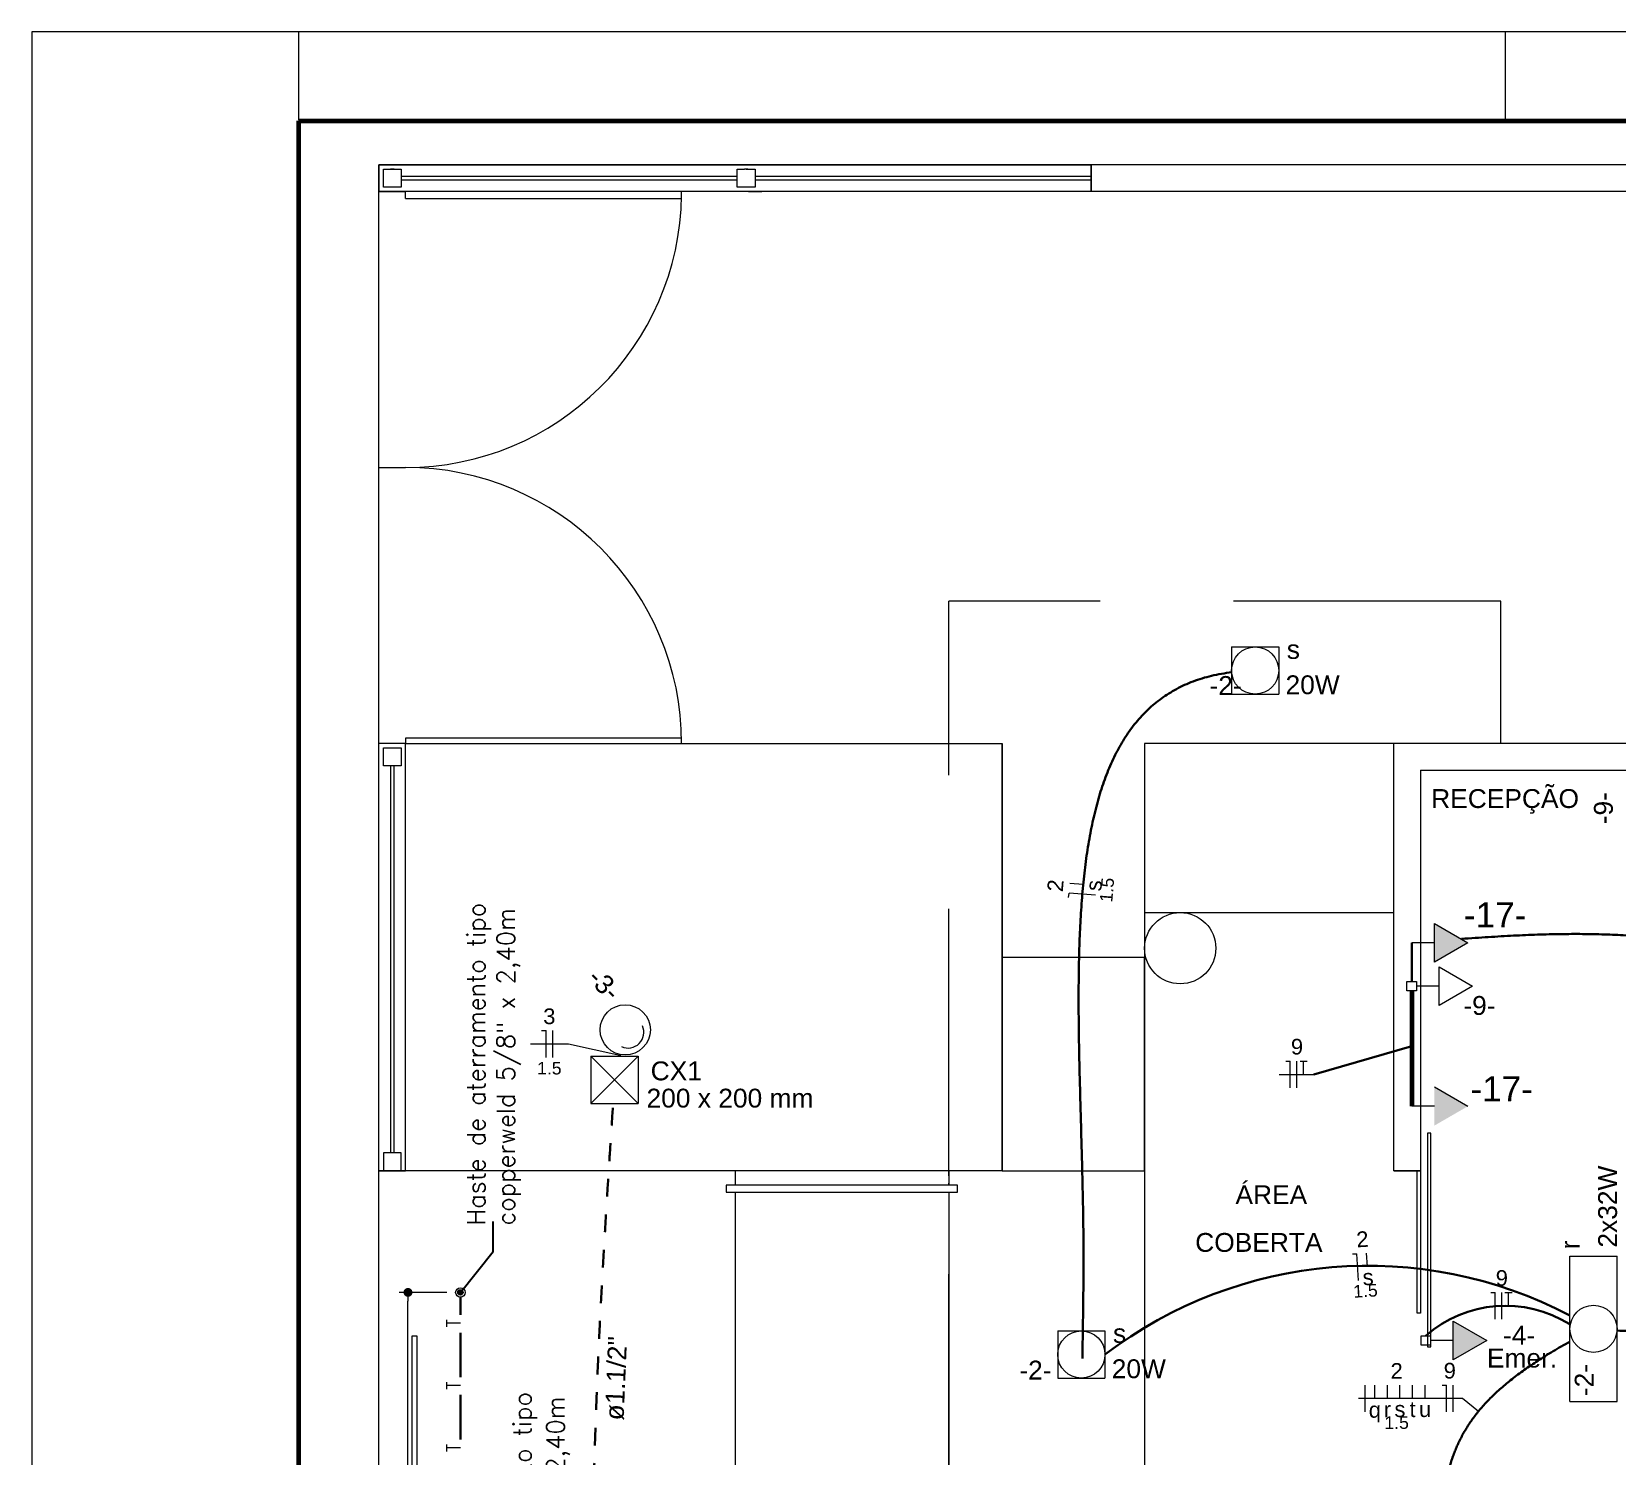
# Model space of a CAD drawing. Header units: millimetres. Extents: x 234.6 to 276.6, y 175.2 to 204.9.
# Drawn here: x 234.59 to 243.49, y 196.86 to 204.86 of the extents above; entities that cross this region are included whole.
import ezdxf

# ---------------------------------------------------------------- set-up
doc = ezdxf.new("R2010")
doc.units = ezdxf.units.MM
doc.header["$LTSCALE"] = 3
doc.header["$MEASUREMENT"] = 0
doc.linetypes.add('Dashed', pattern=[0.75, 0.5, -0.25])
doc.linetypes.add('DOT2', pattern=[3.175, 0, -3.175])
doc.layers.get('0').update_dxf_attribs({"color": 2})
for name, color, linetype, lineweight in [('CE-Condutos', 3, 'Continuous', 30), ('Cotas', 3, 'Continuous', 5), ('CROQUI', 1, 'Continuous', 13), ('EL-Condutos', 3, 'Continuous', 30), ('EL-Fios', 2, 'Continuous', 20), ('EL-Textos condutos', 2, 'Continuous', 20), ('EL-Textos fios', 2, 'Continuous', 20), ('EL-Textos pontos', 2, 'Continuous', 20), ('FOLHA EXTERNA', 2, 'Continuous', 20), ('Folha_padrão', 6, 'Continuous', 60), ('P-SIMBOL', 170, 'Continuous', 20), ('TEXTO', 3, 'Continuous', 30)]:
    doc.layers.add(name, color=color, linetype=linetype, lineweight=lineweight)
doc.layers.add('P-TEXTO', color=2, linetype='Continuous')
doc.styles.add('Arial', font='arial.ttf')
doc.styles.add('RomanS', font='RomanS')

# ---------------------------------------------------------------- blocks, each defined once
blk = doc.blocks.new('_DOT')
at = {"color": 0, "linetype": 'ByBlock', "lineweight": -2}
blk.add_line((-0.5, 0), (-1, 0), dxfattribs=at)
at = {"color": 0, "linetype": 'ByBlock', "const_width": 0.5}
blk.add_lwpolyline([(-0.25, 0, 1), (0.25, 0, 1)], format="xyb", close=True, dxfattribs=at)

msp = doc.modelspace()

# ---------------------------------------------------------------- hatches: boundary and pattern name
h = msp.add_hatch(color=256)
h.paths.add_polyline_path([(242.757, 197.5058), (242.7009, 197.5382, -0.038331), (242.5695, 197.512), (242.5695, 197.4963, -0.051076), (242.6833, 197.4632)])
h.paths.add_polyline_path([(242.5695, 197.614), (242.5695, 197.512, 0.038331), (242.7009, 197.5382)])
h.paths.add_polyline_path([(242.6833, 197.4632, 0.051076), (242.5695, 197.4963), (242.5695, 197.3975)])
at = {"layer": 'P-SIMBOL', "linetype": 'Continuous'}
for points in [[(242.4637, 199.6316), (242.6512, 199.7398), (242.4637, 199.8481)], [(242.4637, 198.7132), (242.6512, 198.8215), (242.4637, 198.9297)]]:
    msp.add_hatch(color=256, dxfattribs=at).paths.add_polyline_path(points)
at = {"layer": 'P-SIMBOL'}
msp.add_hatch(color=256, dxfattribs=at).paths.add_polyline_path([(236.9779, 197.7761, 1), (237.0079, 197.7761, 1)])

# ---------------------------------------------------------------- linework, layer by layer
msp.add_lwpolyline([(236.9929, 197.7761), (237.1777, 198.0059), (237.1777, 198.1747)])
at = {"layer": 'CE-Condutos', "color": 3}
msp.add_line((241.7863, 199.0004), (242.3357, 199.1599), dxfattribs=at)
at = {"layer": 'Cotas'}
for p, q in [((236.9179, 197.7761), (236.6489, 197.7761)), ((236.6989, 194.8261), (236.6989, 197.7261))]:
    msp.add_line(p, q, dxfattribs=at)
at = {"layer": 'CROQUI'}
for p, q in [((236.5357, 204.1092), (236.5357, 203.9592)), ((240.5357, 204.1092), (236.5357, 204.1092)), ((236.5357, 204.1092), (240.5357, 204.1092)), ((236.6857, 204.1092), (236.5357, 204.1092)), ((236.5357, 204.1092), (236.5357, 203.9592)), ((236.5357, 203.9592), (236.5357, 204.1092)), ((240.5357, 204.1092), (236.6857, 204.1092)), ((240.5357, 204.1092), (236.6857, 204.1092)), ((237.6167, 204.1092), (237.6917, 204.1092)), ((238.6857, 204.1092), (238.5357, 204.1092)), ((238.6107, 204.1092), (238.6857, 204.1092)), ((238.6107, 204.1092), (238.6857, 204.1092)), ((239.6042, 204.1092), (239.6792, 204.1092)), ((266.5357, 204.1092), (240.5357, 204.1092)), ((240.5357, 204.1092), (240.5357, 203.9592)), ((240.5357, 204.1092), (240.5357, 203.9592)), ((240.5357, 203.9592), (240.5357, 204.1092)), ((240.5357, 204.1092), (240.5357, 203.9592)), ((240.5357, 204.1092), (240.5357, 203.9592)), ((240.5357, 204.1092), (240.5357, 203.9592)), ((240.5357, 203.9592), (240.5357, 204.1092)), ((240.5357, 204.1092), (240.5357, 203.9592)), ((236.5357, 204.0342), (236.5357, 203.9592)), ((236.5607, 203.9842), (236.5607, 204.0842)), ((236.5607, 204.0842), (236.6607, 204.0842)), ((236.5607, 203.9842), (236.5607, 204.0842)), ((236.5607, 204.0842), (236.6607, 204.0842)), ((236.6207, 204.0842), (236.6007, 204.0842)), ((236.6107, 204.0842), (236.6607, 204.0842)), ((236.6607, 204.0842), (236.6607, 203.9842)), ((236.6607, 204.0842), (236.6607, 203.9842)), ((238.5482, 204.0442), (236.6607, 204.0442)), ((236.6607, 204.0242), (238.5482, 204.0242)), ((238.5482, 203.9842), (238.5482, 204.0842)), ((238.5482, 204.0842), (238.5882, 204.0842)), ((238.6082, 204.0842), (238.5882, 204.0842)), ((238.5982, 204.0842), (238.6482, 204.0842)), ((238.6482, 204.0842), (238.6482, 203.9842)), ((240.5357, 204.0442), (238.6482, 204.0442)), ((238.6482, 204.0242), (240.5357, 204.0242)), ((236.5357, 200.8592), (236.5357, 203.9592)), ((236.6857, 203.9592), (236.5357, 203.9592)), ((236.6857, 203.9592), (236.5357, 203.9592)), ((236.5357, 203.9592), (236.6857, 203.9592)), ((236.6857, 203.9592), (236.5357, 203.9592)), ((236.6607, 203.9842), (236.5607, 203.9842)), ((236.6607, 203.9842), (236.5607, 203.9842)), ((236.6107, 203.9592), (236.6007, 203.9592)), ((236.6107, 203.9592), (236.6207, 203.9592)), ((240.5357, 203.9592), (236.6857, 203.9592)), ((240.5357, 203.9592), (236.6857, 203.9592)), ((240.5357, 203.9592), (236.6857, 203.9592)), ((236.6857, 203.9192), (236.6857, 203.9592)), ((236.6857, 203.9192), (238.2357, 203.9192)), ((238.2357, 203.9192), (238.2357, 203.9592)), ((238.6857, 203.9592), (238.5357, 203.9592)), ((238.6482, 203.9842), (238.5482, 203.9842)), ((238.6107, 203.9592), (238.6857, 203.9592)), ((238.6107, 203.9592), (238.6857, 203.9592)), ((266.3857, 203.9592), (240.5357, 203.9592)), ((236.5357, 202.4092), (236.6857, 202.4092)), ((238.2357, 200.8892), (236.6857, 200.8892)), ((236.6857, 200.8892), (236.6857, 200.8592)), ((238.2357, 200.8592), (238.2357, 200.8892)), ((236.5357, 198.4592), (236.5357, 200.8592)), ((236.6857, 200.8592), (236.5357, 200.8592)), ((236.5607, 200.7342), (236.5607, 200.8342)), ((236.5607, 200.8342), (236.6607, 200.8342)), ((236.6607, 200.8342), (236.6607, 200.7342)), ((236.6857, 198.4592), (236.6857, 200.8592)), ((236.6857, 200.8592), (238.2357, 200.8592)), ((236.6857, 200.8592), (240.0357, 200.8592)), ((240.0357, 200.8592), (240.0357, 198.4592)), ((240.0357, 198.4592), (240.0357, 200.8592)), ((242.2357, 200.8592), (240.8357, 200.8592)), ((240.8357, 200.8592), (240.8357, 198.4592)), ((242.2357, 198.4592), (242.2357, 200.8592)), ((243.8357, 200.8592), (242.2357, 200.8592)), ((236.6607, 200.7342), (236.5607, 200.7342)), ((236.6007, 200.7342), (236.6007, 198.5592)), ((236.6207, 198.5592), (236.6207, 200.7342)), ((242.3857, 200.7092), (242.3857, 198.4592)), ((242.3857, 200.7092), (243.8357, 200.7092)), ((240.8357, 199.9092), (242.2357, 199.9092)), ((240.0357, 198.4592), (240.0357, 199.6592)), ((240.0357, 199.6592), (240.8357, 199.6592)), ((240.8357, 198.4592), (240.8357, 199.6592)), ((240.8357, 198.4592), (240.8357, 199.4092)), ((242.4237, 198.6712), (242.4237, 197.4712)), ((242.4437, 198.6712), (242.4237, 198.6712)), ((242.4437, 197.4712), (242.4437, 198.6712)), ((236.6607, 198.5592), (236.5607, 198.5592)), ((236.5607, 198.5592), (236.5607, 198.4592)), ((236.6607, 198.4592), (236.6607, 198.5592)), ((240.0357, 198.4592), (236.5357, 198.4592)), ((236.5357, 198.4592), (236.6857, 198.4592)), ((236.5357, 196.3092), (236.5357, 198.4592)), ((238.5357, 198.4592), (238.5357, 198.3792)), ((239.7357, 198.4592), (239.7357, 198.3792)), ((239.7357, 198.4592), (239.7357, 198.3792)), ((240.0357, 198.4592), (240.8357, 198.4592)), ((240.8357, 198.4592), (240.8357, 196.3092)), ((242.2357, 198.4592), (242.3857, 198.4592)), ((242.3857, 198.4592), (242.2357, 198.4592)), ((242.2357, 198.4592), (242.3857, 198.4592)), ((242.2357, 198.4592), (242.3857, 198.4592)), ((242.3857, 198.4592), (242.2357, 198.4592)), ((242.3857, 198.4592), (242.2357, 198.4592)), ((242.3857, 198.4592), (242.2357, 198.4592)), ((242.3657, 197.6592), (242.3657, 198.4592)), ((242.3857, 198.4592), (242.3857, 197.6592)), ((238.5357, 198.3792), (238.4857, 198.3792)), ((238.4857, 198.3792), (238.4857, 198.3392)), ((238.4857, 198.3392), (239.7857, 198.3392)), ((239.7857, 198.3792), (238.5357, 198.3792)), ((238.5357, 198.3392), (238.5357, 196.3792)), ((239.7357, 198.3392), (239.7357, 196.3792)), ((239.7357, 198.3392), (239.7357, 196.3792)), ((239.7857, 198.3392), (239.7857, 198.3792)), ((242.3857, 197.6592), (242.3657, 197.6592)), ((236.7212, 197.5297), (236.7212, 197.0297)), ((236.7512, 197.5297), (236.7212, 197.5297)), ((236.7512, 195.5297), (236.7512, 197.5297)), ((242.4237, 197.4712), (242.4437, 197.4712)), ((236.7212, 197.0297), (236.7212, 195.5297))]:
    msp.add_line(p, q, dxfattribs=at)
at = {"layer": 'CROQUI', "linetype": 'Dashed'}
for p, q in [((239.7357, 198.4302), (239.7357, 201.6592)), ((240.0357, 201.6592), (239.7357, 201.6592)), ((242.8357, 201.6592), (240.0357, 201.6592)), ((242.8357, 200.8592), (242.8357, 201.6592)), ((239.7357, 198.3792), (239.7357, 198.3902)), ((239.7357, 196.3787), (239.7357, 198.3392))]:
    msp.add_line(p, q, dxfattribs=at)
at = {"layer": 'CROQUI'}
msp.add_circle((241.0357, 199.7092), 0.2, dxfattribs=at)
for centre, start, end in [((236.6857, 203.9592), 270, 359.261), ((236.6857, 200.8592), 0, 90)]:
    msp.add_arc(centre, 1.55, start, end, dxfattribs=at)
at = {"layer": 'EL-Condutos', "linetype": 'Continuous'}
for p, q in [((236.9929, 197.6498), (236.9929, 197.7497)), ((236.9929, 197.2998), (236.9929, 197.5498)), ((236.9929, 196.9498), (236.9929, 197.1998))]:
    msp.add_line(p, q, dxfattribs=at)
at = {"layer": 'EL-Condutos', "color": 3, "linetype": 'Continuous'}
for centre, radius, start, end in [((242.0905, 195.4868), 2.4388, 62.29712, 127.28135), ((242.8624, 197.025), 0.6764, 57.70266, 131.41033)]:
    msp.add_arc(centre, radius, start, end, dxfattribs=at)
for points in [[(240.4866, 197.4045), (240.491, 197.7282), (240.4928, 197.8958), (240.4924, 198.0641), (240.4903, 198.2326), (240.4868, 198.401), (240.4826, 198.5687), (240.478, 198.7353), (240.4735, 198.9004), (240.4695, 199.0635), (240.4666, 199.2242), (240.4651, 199.3822), (240.4656, 199.5368), (240.4684, 199.6877), (240.4741, 199.8345), (240.483, 199.9767), (240.4957, 200.1138), (240.5127, 200.2455), (240.5343, 200.3713), (240.561, 200.4907), (240.5934, 200.6033), (240.6317, 200.7087), (240.6766, 200.8065), (240.7284, 200.8961), (240.7877, 200.9772), (240.8548, 201.0493), (240.9303, 201.1119), (241.0145, 201.1648), (241.108, 201.2073), (241.2112, 201.239), (241.3246, 201.2596)], [(242.3357, 199.7398), (242.3357, 199.7289), (242.3357, 199.7186), (242.3357, 199.7089), (242.3357, 199.6998), (242.3357, 199.6913), (242.3357, 199.6832), (242.3357, 199.6755), (242.3357, 199.6682), (242.3357, 199.6613), (242.3357, 199.6547), (242.3357, 199.6483), (242.3357, 199.6422), (242.3357, 199.6363), (242.3357, 199.6305), (242.3357, 199.6248), (242.3357, 199.6191), (242.3357, 199.6135), (242.3357, 199.6078), (242.3357, 199.6021), (242.3357, 199.5962), (242.3357, 199.5902), (242.3357, 199.584), (242.3357, 199.5775), (242.3357, 199.5708), (242.3357, 199.5637), (242.3357, 199.5563), (242.3357, 199.5484), (242.3357, 199.5401), (242.3357, 199.5312), (242.3357, 199.5219)]]:
    msp.add_spline(points, degree=3, dxfattribs=at)
for points, knots in [([(242.6152, 199.7615), (242.6407, 199.7633), (242.691, 199.7669), (242.7652, 199.7717), (242.8372, 199.776), (242.9071, 199.7797), (242.9752, 199.7829), (243.0417, 199.7854), (243.1067, 199.7873), (243.1706, 199.7886), (243.2334, 199.7892), (243.2954, 199.7891), (243.3568, 199.7883), (243.4178, 199.7868), (243.4787, 199.7845), (243.5395, 199.7814), (243.6006, 199.7776), (243.6621, 199.773), (243.7243, 199.7675), (243.7873, 199.7612), (243.8513, 199.754), (243.9166, 199.7459), (243.9834, 199.7369), (244.0519, 199.727), (244.1222, 199.7161), (244.1946, 199.7043), (244.2693, 199.6915), (244.3465, 199.6777), (244.4264, 199.6628), (244.5092, 199.6469), (244.5949, 199.6298), (244.6531, 199.6186), (244.6827, 199.6129)], [0, 0, 0, 0, 0.076808, 0.151128, 0.223169, 0.293136, 0.36124, 0.427688, 0.492691, 0.55646, 0.619208, 0.681148, 0.742494, 0.803461, 0.864266, 0.925125, 0.986254, 1.047872, 1.110194, 1.173438, 1.237821, 1.303559, 1.370865, 1.439957, 1.511046, 1.584347, 1.66007, 1.738428, 1.819631, 1.903889, 1.991411, 2.081753, 2.081753, 2.081753, 2.081753]), ([(243.4892, 197.5617), (243.5109, 197.5609), (243.5535, 197.5592), (243.6168, 197.5564), (243.6785, 197.5545), (243.7392, 197.5533), (243.7988, 197.5529), (243.8573, 197.5533), (243.9147, 197.5544), (243.971, 197.5564), (244.0264, 197.5593), (244.0807, 197.5631), (244.134, 197.5677), (244.1864, 197.5733), (244.2378, 197.5798), (244.2882, 197.5872), (244.3377, 197.5957), (244.3863, 197.6052), (244.434, 197.6157), (244.4808, 197.6273), (244.5268, 197.64), (244.5719, 197.6538), (244.6162, 197.6687), (244.6596, 197.6847), (244.7023, 197.702), (244.7442, 197.7204), (244.7854, 197.7401), (244.8258, 197.761), (244.8654, 197.7831), (244.9044, 197.8066), (244.9429, 197.8315), (244.9681, 197.8491), (244.9807, 197.8582)], [0.124039, 0.124039, 0.124039, 0.124039, 0.189112, 0.252078, 0.313884, 0.374554, 0.434113, 0.492588, 0.550007, 0.606401, 0.6618, 0.716238, 0.76975, 0.822374, 0.874149, 0.925117, 0.975323, 1.024812, 1.073635, 1.121842, 1.169489, 1.216631, 1.263329, 1.309645, 1.355642, 1.401387, 1.446949, 1.492398, 1.537805, 1.583245, 1.62879, 1.675446, 1.675446, 1.675446, 1.675446]), ([(243.2242, 197.4987), (243.2078, 197.4902), (243.1759, 197.4731), (243.1302, 197.4458), (243.0866, 197.4193), (243.0451, 197.3929), (243.0057, 197.3668), (242.9683, 197.3409), (242.9329, 197.3152), (242.8994, 197.2896), (242.8677, 197.2641), (242.8378, 197.2387), (242.8096, 197.2134), (242.7831, 197.188), (242.7582, 197.1625), (242.7348, 197.137), (242.7129, 197.1114), (242.6924, 197.0856), (242.6733, 197.0596), (242.6555, 197.0334), (242.6389, 197.007), (242.6235, 196.9802), (242.6092, 196.9531), (242.596, 196.9256), (242.5838, 196.8978), (242.5726, 196.8695), (242.5622, 196.8407), (242.5526, 196.8114), (242.5439, 196.7815), (242.5358, 196.7511), (242.4969, 196.5881), (242.48, 196.4316), (242.4643, 196.2857)], [0.156118, 0.156118, 0.156118, 0.156118, 0.211593, 0.264702, 0.315762, 0.364858, 0.412075, 0.457504, 0.501234, 0.543358, 0.583973, 0.623175, 0.661063, 0.697741, 0.733311, 0.76788, 0.801555, 0.834445, 0.866657, 0.898302, 0.929487, 0.960319, 0.990901, 1.021336, 1.051722, 1.082153, 1.112718, 1.143502, 1.174586, 1.206046, 1.237953, 1.677115, 1.677115, 1.677115, 1.677115])]:
    msp.add_open_spline(points, degree=3, knots=knots, dxfattribs=at)
at = {"layer": 'EL-Condutos', "linetype": 'DOT2', "ltscale": 0.05}
msp.add_spline([(237.8872, 199.1022), (237.8873, 199.1025), (237.8873, 199.1029), (237.8874, 199.1032), (237.8875, 199.1036), (237.8876, 199.1039), (237.8876, 199.1043), (237.8877, 199.1046), (237.8878, 199.105), (237.8879, 199.1053), (237.8879, 199.1056), (237.888, 199.106), (237.8881, 199.1063), (237.8881, 199.1067), (237.8882, 199.107), (237.8883, 199.1074), (237.8884, 199.1077), (237.8884, 199.1081), (237.8885, 199.1084), (237.8886, 199.1087), (237.8887, 199.1091), (237.8887, 199.1094), (237.8888, 199.1098), (237.8889, 199.1101), (237.8889, 199.1105), (237.889, 199.1108), (237.8891, 199.1111), (237.8892, 199.1115), (237.8892, 199.1118), (237.8893, 199.1122), (237.8894, 199.1125)], degree=3, dxfattribs=at)
at = {"layer": 'EL-Condutos', "color": 3, "linetype": 'Dashed', "ltscale": 0.05}
msp.add_spline([(237.9359, 190.9214), (237.9056, 191.3702), (237.8781, 191.7995), (237.8534, 192.2102), (237.8312, 192.6029), (237.8116, 192.9783), (237.7944, 193.3372), (237.7795, 193.6803), (237.7668, 194.0082), (237.7562, 194.3217), (237.7477, 194.6215), (237.7411, 194.9083), (237.7363, 195.1828), (237.7332, 195.4457), (237.7318, 195.6978), (237.7318, 195.9398), (237.7334, 196.1723), (237.7362, 196.3961), (237.7403, 196.6119), (237.7456, 196.8203), (237.7519, 197.0223), (237.7591, 197.2183), (237.7672, 197.4092), (237.776, 197.5956), (237.7855, 197.7783), (237.7955, 197.9579), (237.806, 198.1353), (237.8168, 198.311), (237.8279, 198.4859), (237.8392, 198.6606), (237.8505, 198.8358)], degree=3, dxfattribs=at)
at = {"layer": 'EL-Fios'}
for p, q in [((240.4091, 199.9939), (240.4112, 200.0188)), ((240.5607, 200.0065), (240.4112, 200.0188)), ((240.4904, 200.0665), (240.4156, 200.0727)), ((237.4491, 199.2461), (237.4741, 199.2461)), ((237.4741, 199.0961), (237.4741, 199.2461)), ((237.5116, 199.0961), (237.5116, 199.2461)), ((241.6288, 199.0754), (241.6538, 199.0754)), ((241.6538, 198.9254), (241.6538, 199.0754)), ((241.6913, 198.9254), (241.6913, 199.0754)), ((241.7088, 199.0754), (241.7488, 199.0754)), ((241.7288, 199.0004), (241.7288, 199.0754)), ((242.0035, 197.9921), (242.0285, 197.9936)), ((242.0373, 197.8438), (242.0285, 197.9936)), ((242.0868, 197.9219), (242.0824, 197.9968)), ((242.7795, 197.7761), (242.8045, 197.7761)), ((242.8045, 197.6261), (242.8045, 197.7761)), ((242.842, 197.6261), (242.842, 197.7761)), ((242.8595, 197.7761), (242.8995, 197.7761)), ((242.8795, 197.7011), (242.8795, 197.7761)), ((236.9179, 197.5825), (236.9179, 197.6225)), ((236.9929, 197.6025), (236.9179, 197.6025)), ((236.9179, 197.2325), (236.9179, 197.2725)), ((236.9929, 197.2525), (236.9179, 197.2525)), ((242.0747, 197.1056), (242.0747, 197.2556)), ((242.1287, 197.1806), (242.1287, 197.2556)), ((242.1993, 197.1806), (242.1993, 197.2556)), ((242.2699, 197.1806), (242.2699, 197.2556)), ((242.3405, 197.1806), (242.3405, 197.2556)), ((242.4111, 197.1806), (242.4111, 197.2556)), ((242.5061, 197.2556), (242.5311, 197.2556)), ((242.5311, 197.1056), (242.5311, 197.2556)), ((242.5686, 197.1056), (242.5686, 197.2556)), ((236.9179, 196.8825), (236.9179, 196.9225)), ((236.9929, 196.9025), (236.9179, 196.9025))]:
    msp.add_line(p, q, dxfattribs=at)
at = {"layer": 'EL-Textos fios'}
for p, q in [((237.5995, 199.1711), (237.3863, 199.1711)), ((237.8881, 199.1066), (237.5995, 199.1711)), ((241.5913, 199.0004), (241.7863, 199.0004)), ((242.6214, 197.1806), (242.0372, 197.1806)), ((242.7103, 197.1079), (242.6214, 197.1806))]:
    msp.add_line(p, q, dxfattribs=at)
at = {"layer": 'FOLHA EXTERNA', "color": 2, "linetype": 'Continuous'}
for points in [[(234.5857, 175.1568), (276.6357, 175.1568), (276.6357, 204.8568), (234.5857, 204.8568), (234.5857, 175.1568)], [(236.0857, 204.3606), (236.0857, 204.8568)], [(242.8607, 204.8568), (242.8607, 204.3606)]]:
    msp.add_lwpolyline(points, dxfattribs=at)
at = {"layer": 'Folha_padrão', "color": 3}
msp.add_line((242.3357, 199.4689), (242.3357, 198.8215), dxfattribs=at)
at = {"layer": 'Folha_padrão', "color": 6, "linetype": 'Continuous'}
msp.add_lwpolyline([(236.0857, 204.3568), (276.1357, 204.3568), (276.1357, 175.6568), (236.0857, 175.6568), (236.0857, 204.3568)], dxfattribs=at)
at = {"layer": 'P-SIMBOL'}
for p, q in [((241.3242, 201.4012), (241.5892, 201.4012)), ((241.3242, 201.4012), (241.3242, 201.1362)), ((241.5892, 201.4012), (241.5892, 201.1362)), ((241.3242, 201.1362), (241.5892, 201.1362)), ((242.4637, 199.6316), (242.4637, 199.8481)), ((242.4637, 199.8481), (242.6512, 199.7398)), ((242.4637, 199.7398), (242.3357, 199.7398)), ((242.6512, 199.7398), (242.4637, 199.6316)), ((242.4902, 199.6037), (242.6777, 199.4955)), ((242.4902, 199.3872), (242.4902, 199.6037)), ((242.3092, 199.4689), (242.3092, 199.522)), ((242.3092, 199.522), (242.3622, 199.522)), ((242.3622, 199.4689), (242.3092, 199.4689)), ((242.3622, 199.522), (242.3622, 199.4689)), ((242.4902, 199.4955), (242.3622, 199.4955)), ((242.6777, 199.4955), (242.4902, 199.3872)), ((237.7266, 199.1021), (237.9916, 199.1021)), ((237.7266, 199.1021), (237.7266, 198.8371)), ((237.7266, 199.1021), (237.9916, 198.8371)), ((237.9916, 199.1021), (237.7266, 198.8371)), ((237.9916, 199.1021), (237.9916, 198.8371)), ((242.4637, 198.9297), (242.6512, 198.8215)), ((237.7266, 198.8371), (237.9916, 198.8371)), ((242.4637, 198.8215), (242.3357, 198.8215)), ((243.2242, 197.1632), (243.2242, 197.9792)), ((243.2242, 197.9792), (243.4892, 197.9792)), ((243.4892, 197.1632), (243.4892, 197.9792)), ((242.5695, 197.614), (242.757, 197.5058)), ((242.5695, 197.3975), (242.5695, 197.614)), ((240.3482, 197.5597), (240.6132, 197.5597)), ((240.3482, 197.5597), (240.3482, 197.2947)), ((240.6132, 197.5597), (240.6132, 197.2947)), ((242.3885, 197.4793), (242.3885, 197.5323)), ((242.3885, 197.5323), (242.4415, 197.5323)), ((242.4415, 197.5323), (242.4415, 197.4793)), ((242.5695, 197.5058), (242.4415, 197.5058)), ((242.757, 197.5058), (242.5695, 197.3975)), ((242.4415, 197.4793), (242.3885, 197.4793)), ((240.3482, 197.2947), (240.6132, 197.2947)), ((243.2242, 197.1632), (243.4892, 197.1632))]:
    msp.add_line(p, q, dxfattribs=at)
for centre, radius in [((241.4567, 201.2687), 0.1325), ((237.9187, 199.2507), 0.1412), ((236.9929, 197.7761), 0.0264), ((236.9929, 197.7761), 0.015), ((243.3567, 197.5712), 0.1325), ((240.4807, 197.4272), 0.1325)]:
    msp.add_circle(centre, radius, dxfattribs=at)
msp.add_arc((237.935, 199.2364), 0.0881, 245.315, 24.6852, dxfattribs=at)

# ---------------------------------------------------------------- block references
at = {"layer": 'Cotas', "xscale": 0.04999999999996874, "yscale": 0.04999999999996874, "zscale": 0.04999999999996874, "rotation": 90}
msp.add_blockref('_DOT', (236.6989, 197.7761), dxfattribs=at)

# ---------------------------------------------------------------- texts
at = {"layer": 'EL-Textos condutos', "insert": (237.9223, 197.2912), "char_height": 0.1059, "width": 0.88956, "attachment_point": 8, "rotation": 87.60525, "line_spacing_factor": 0.798, "style": 'Arial'}
msp.add_mtext('ø1.1/2"', dxfattribs=at)
at = {"layer": 'EL-Textos fios', "attachment_point": 8, "line_spacing_factor": 0.798, "style": 'Arial'}
for s, insert, char_height, width, rotation in [('2', (240.3787, 200.0571), 0.0882, 0.1059, 85.29623), ('s', (240.5957, 200.0576), 0.0882, 0.1059, 85.29623), ('1.5', (240.6605, 200.0336), 0.0706, 0.25416, 85.29623), ('2', (242.0617, 198.0308), 0.0882, 0.1059, 3.38045), ('s', (242.0932, 197.8163), 0.0882, 0.1059, 3.38045), ('1.5', (242.0781, 197.7489), 0.0706, 0.25416, 3.38045)]:
    msp.add_mtext(s, dxfattribs=dict(at, insert=insert, char_height=char_height, width=width, rotation=rotation))
for s, insert, char_height, width in [('3', (237.4927, 199.2814), 0.0882, 0.1059), ('9', (241.6916, 199.1108), 0.0882, 0.1059), ('1.5', (237.4927, 198.999), 0.0706, 0.25416), ('9', (242.8419, 197.8115), 0.0882, 0.1059), ('2', (242.2512, 197.2909), 0.0882, 0.1059), ('9', (242.5497, 197.2909), 0.0882, 0.1059), ('t', (242.3407, 197.0749), 0.0882, 0.1059), ('q', (242.1287, 197.0457), 0.0882, 0.1059), ('r', (242.1992, 197.0749), 0.0882, 0.1059), ('1.5', (242.2512, 197.0085), 0.0706, 0.25416), ('s', (242.2697, 197.0749), 0.0882, 0.1059), ('u', (242.4112, 197.0749), 0.0882, 0.1059)]:
    msp.add_mtext(s, dxfattribs=dict(at, insert=insert, char_height=char_height, width=width))
at = {"layer": 'EL-Textos pontos', "line_spacing_factor": 0.798, "style": 'Arial'}
for s, insert, char_height, width, attachment_point in [('s', (241.6342, 201.3327), 0.1059, 0.12708, 7), ('-2-', (241.2002, 201.1317), 0.1059, 0.38124, 7), ('20W', (241.6272, 201.1342), 0.1059, 0.38124, 7), ('-17-', (242.8042, 199.8258), 0.1412, 0.67776, 8), ('-9-', (242.7162, 199.3332), 0.1059, 0.38124, 8), ('CX1', (238.0617, 198.9657), 0.1059, 0.38124, 7), ('-17-', (242.841, 198.8488), 0.1412, 0.67776, 8), ('200 x 200 mm', (238.5072, 198.8127), 0.1059, 1.52496, 8), ('s', (240.6582, 197.4912), 0.1059, 0.12708, 7), ('-4-', (242.9387, 197.4827), 0.1059, 0.38124, 8), ('Emer.', (242.9556, 197.3525), 0.1059, 0.38124, 8), ('-2-', (240.1322, 197.2867), 0.1059, 0.38124, 7), ('20W', (240.6512, 197.2927), 0.1059, 0.38124, 7)]:
    msp.add_mtext(s, dxfattribs=dict(at, insert=insert, char_height=char_height, width=width, attachment_point=attachment_point))
at = {"layer": 'EL-Textos pontos', "char_height": 0.1059, "line_spacing_factor": 0.798, "style": 'Arial'}
for s, insert, width, attachment_point, rotation in [('-9-', (243.4668, 200.4957), 0.38124, 8, 90.00021), ('-3-', (237.7639, 199.4684), 0.38124, 8, 315.00074), ('2x32W', (243.4903, 198.0277), 0.6354, 7, 90.00021), ('r', (243.2788, 198.0182), 0.12708, 7, 90.00021), ('-2-', (243.3573, 197.1932), 0.38124, 7, 90.00021)]:
    msp.add_mtext(s, dxfattribs=dict(at, insert=insert, width=width, attachment_point=attachment_point, rotation=rotation))
at = {"layer": 'P-TEXTO', "style": 'RomanS'}
for s, p in [('Haste de aterramento tipo', (237.3914, 195.404)), ('copperweld 5/8" x 2,40m', (237.5772, 195.4088))]:
    msp.add_text(s, height=0.1, rotation=90, dxfattribs=at).set_placement(p)
at = {"layer": 'P-TEXTO', "insert": (237.032, 198.1515), "char_height": 0.1, "width": 2.272369, "attachment_point": 1, "rotation": 90, "style": 'RomanS'}
msp.add_mtext('Haste de aterramento tipo copperweld 5/8" x 2,40m', dxfattribs=at)
at = {"layer": 'TEXTO', "insert": (242.4452, 200.4642), "char_height": 0.1059, "width": 1.01664, "attachment_point": 7, "line_spacing_factor": 0.798, "style": 'Arial'}
msp.add_mtext('RECEPÇÃO', dxfattribs=at)
at = {"layer": 'TEXTO', "char_height": 0.1059, "attachment_point": 7, "rotation": 0.00084, "line_spacing_factor": 0.798, "style": 'Arial'}
for s, insert, width in [('ÁREA', (241.3459, 198.2718), 0.50832), ('COBERTA', (241.1199, 198.0023), 0.88956)]:
    msp.add_mtext(s, dxfattribs=dict(at, insert=insert, width=width))

doc.saveas('drawing.dxf')
